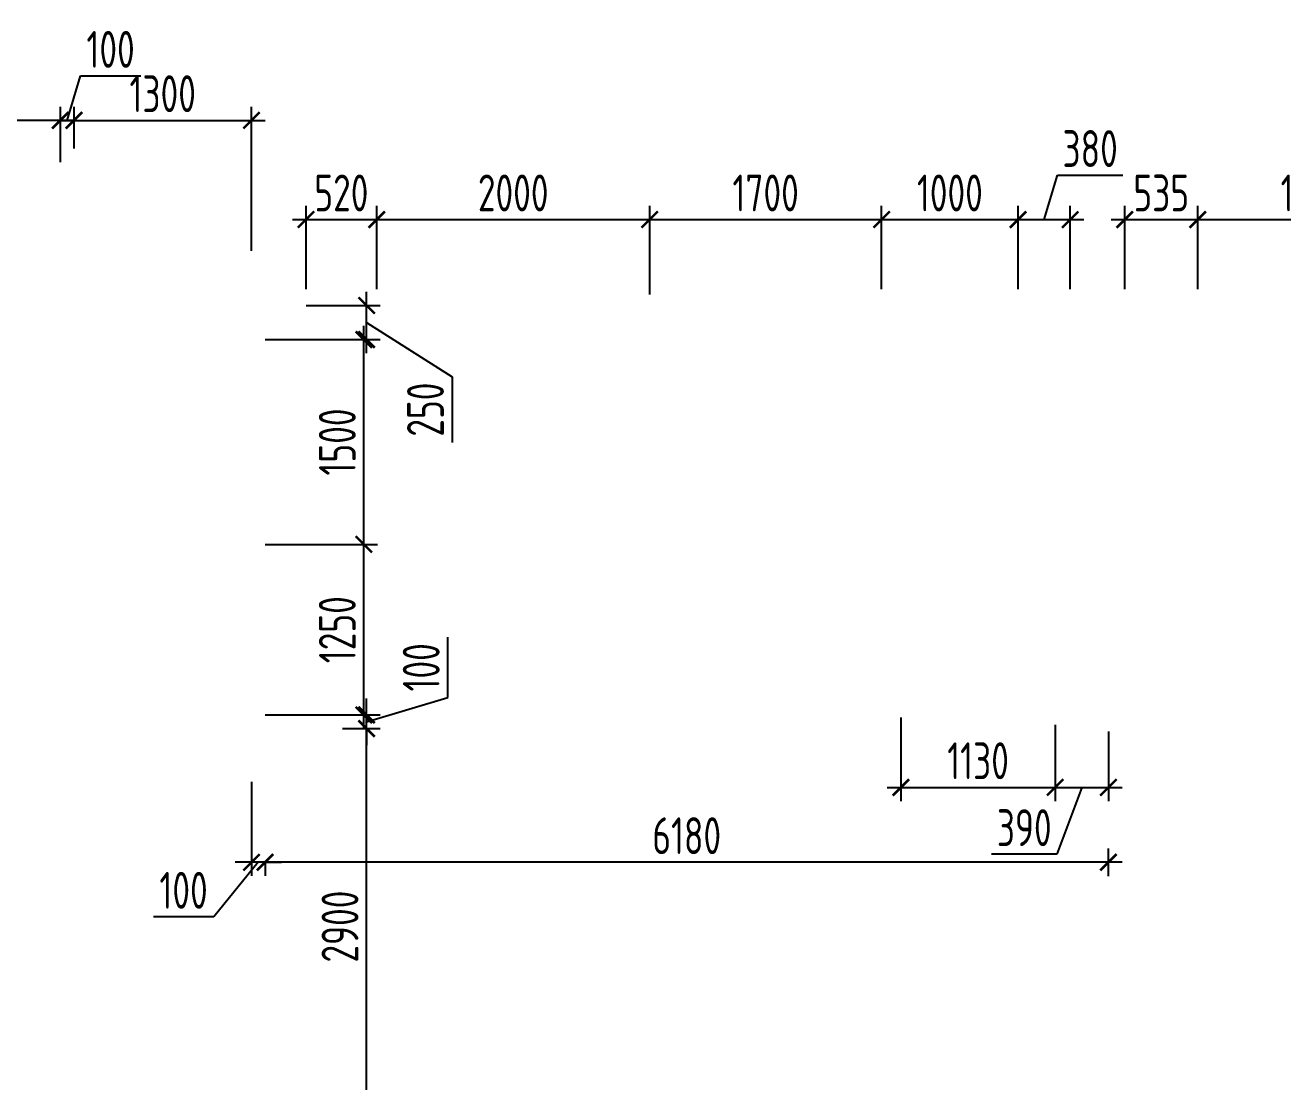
# Model space of a CAD drawing. Header units: millimetres. Extents: x -350007 to 535970, y -888 to 198380.
# Drawn here: x 61784 to 71001, y 112713 to 120454 of the extents above; entities that cross this region are included whole.
import ezdxf

# ---------------------------------------------------------------- set-up
doc = ezdxf.new("R2010")
doc.units = ezdxf.units.MM
doc.layers.add('АР_Размеры нов.', color=15, linetype='Continuous', lineweight=0)
doc.styles.add('ISOCPEUR', font='isocpeur.ttf', dxfattribs={"width": 0.7})
doc.dimstyles.new('R_100', dxfattribs={"dimtxt": 270, "dimasz": 120, "dimexe": 100, "dimexo": 0, "dimgap": 60, "dimtad": 1, "dimdec": 0, "dimrnd": 5, "dimzin": 0, "dimdsep": 46, "dimtxsty": 'ISOCPEUR', "dimblk": 'ARCHTICK', "dimcen": 0, "dimdle": 100, "dimclrd": 256, "dimclre": 256, "dimclrt": 256, "dimadec": 0, "dimazin": 0, "dimtfac": 2, "dimtdec": 0, "dimtofl": 0, "dimtmove": 1, "dimatfit": 3, "dimfxl": 1, "dimtvp": 3, "dimtolj": 1, "dimtzin": 0, "dimarcsym": 0})

# ---------------------------------------------------------------- blocks, each defined once
blk = doc.blocks.new('_ArchTick')
at = {"color": 0, "linetype": 'ByBlock', "const_width": 0.15}
blk.add_lwpolyline([(-0.5, -0.5), (0.5, 0.5)], dxfattribs=at)
blk = doc.blocks.new('*D2715')
at = {"layer": 'АР_Размеры нов.', "lineweight": -2, "ltscale": 100, "transparency": 16777216}
for p, q in [((68202.4, 115382.1), (68202.4, 114770.4)), ((69332.4, 115329.5), (69332.4, 114770.4)), ((68102.4, 114870.4), (69432.4, 114870.4))]:
    blk.add_line(p, q, dxfattribs=at)
at = {"layer": 'АР_Размеры нов.', "lineweight": -2, "ltscale": 100, "transparency": 16777216, "xscale": 120, "yscale": 120, "zscale": 120, "rotation": 180}
blk.add_blockref('_ArchTick', (68202.4, 114870.4), dxfattribs=at)
at = {"layer": 'АР_Размеры нов.', "lineweight": -2, "ltscale": 100, "transparency": 16777216, "xscale": 120, "yscale": 120, "zscale": 120}
blk.add_blockref('_ArchTick', (69332.4, 114870.4), dxfattribs=at)
at = {"layer": 'АР_Размеры нов.', "ltscale": 100, "transparency": 16777216, "insert": (68767.4, 115065.4), "char_height": 270, "attachment_point": 5, "style": 'ISOCPEUR'}
blk.add_mtext('\\A1;1130', dxfattribs=at)
blk = doc.blocks.new('*D2292')
at = {"layer": 'АР_Размеры нов.', "lineweight": -2, "ltscale": 500, "transparency": 16777216}
for p, q in [((59492.4, 119450.6), (59492.4, 119856.9)), ((62042.4, 119450.6), (62042.4, 119856.9)), ((62142.4, 119756.9), (59392.4, 119756.9))]:
    blk.add_line(p, q, dxfattribs=at)
at = {"layer": 'АР_Размеры нов.', "lineweight": -2, "ltscale": 500, "transparency": 16777216, "xscale": 120, "yscale": 120, "zscale": 120, "rotation": 180}
blk.add_blockref('_ArchTick', (59492.4, 119756.9), dxfattribs=at)
at = {"layer": 'АР_Размеры нов.', "lineweight": -2, "ltscale": 500, "transparency": 16777216, "xscale": 120, "yscale": 120, "zscale": 120}
blk.add_blockref('_ArchTick', (62042.4, 119756.9), dxfattribs=at)
at = {"layer": 'АР_Размеры нов.', "lineweight": 13, "ltscale": 500, "transparency": 16777216, "insert": (60767.4, 119951.9), "char_height": 270, "attachment_point": 5, "style": 'ISOCPEUR'}
blk.add_mtext('\\A1;2550', dxfattribs=at)
blk = doc.blocks.new('*D2422')
at = {"layer": 'АР_Размеры нов.', "lineweight": -2, "ltscale": 500, "transparency": 16777216}
for p, q in [((64286.6, 112300.7), (64286.6, 115400.7)), ((64110.9, 115300.7), (64386.6, 115300.7)), ((64110.9, 112400.7), (64386.6, 112400.7))]:
    blk.add_line(p, q, dxfattribs=at)
at = {"layer": 'АР_Размеры нов.', "lineweight": -2, "ltscale": 500, "transparency": 16777216, "xscale": 120, "yscale": 120, "zscale": 120}
for p, rotation in [((64286.6, 115300.7), 90), ((64286.6, 112400.7), 270)]:
    blk.add_blockref('_ArchTick', p, dxfattribs=dict(at, rotation=rotation))
at = {"layer": 'АР_Размеры нов.', "lineweight": 13, "ltscale": 500, "transparency": 16777216, "insert": (64091.6, 113850.7), "char_height": 270, "attachment_point": 5, "rotation": 90, "style": 'ISOCPEUR'}
blk.add_mtext('\\A1;2900', dxfattribs=at)
blk = doc.blocks.new('*D2423')
at = {"layer": 'АР_Размеры нов.', "lineweight": -2, "ltscale": 500, "transparency": 16777216}
for p, q in [((64881.6, 115529.2), (64881.6, 115970.5)), ((64286.6, 115350.7), (64881.6, 115529.2)), ((64286.6, 115400.7), (64286.6, 115520.7)), ((63542.4, 115400.7), (64386.6, 115400.7)), ((64286.6, 115300.7), (64286.6, 115400.7)), ((64110.9, 115300.7), (64386.6, 115300.7)), ((64286.6, 115300.7), (64286.6, 115180.7))]:
    blk.add_line(p, q, dxfattribs=at)
at = {"layer": 'АР_Размеры нов.', "lineweight": -2, "ltscale": 500, "transparency": 16777216, "xscale": 120, "yscale": 120, "zscale": 120}
for p, rotation in [((64286.6, 115400.7), 270), ((64286.6, 115300.7), 90)]:
    blk.add_blockref('_ArchTick', p, dxfattribs=dict(at, rotation=rotation))
at = {"layer": 'АР_Размеры нов.', "lineweight": 13, "ltscale": 500, "transparency": 16777216, "insert": (64686.6, 115749.8), "char_height": 270, "attachment_point": 5, "rotation": 90, "style": 'ISOCPEUR'}
blk.add_mtext('\\A1;100', dxfattribs=at)
blk = doc.blocks.new('*D2424')
at = {"layer": 'АР_Размеры нов.', "lineweight": -2, "ltscale": 500, "transparency": 16777216}
for p, q in [((64266.6, 115300.7), (64266.6, 116750.7)), ((63542.4, 116650.7), (64366.6, 116650.7)), ((63542.4, 115400.7), (64366.6, 115400.7))]:
    blk.add_line(p, q, dxfattribs=at)
at = {"layer": 'АР_Размеры нов.', "lineweight": -2, "ltscale": 500, "transparency": 16777216, "xscale": 120, "yscale": 120, "zscale": 120}
for p, rotation in [((64266.6, 116650.7), 90), ((64266.6, 115400.7), 270)]:
    blk.add_blockref('_ArchTick', p, dxfattribs=dict(at, rotation=rotation))
at = {"layer": 'АР_Размеры нов.', "lineweight": 13, "ltscale": 500, "transparency": 16777216, "insert": (64071.6, 116025.7), "char_height": 270, "attachment_point": 5, "rotation": 90, "style": 'ISOCPEUR'}
blk.add_mtext('\\A1;1250', dxfattribs=at)
blk = doc.blocks.new('*D2425')
at = {"layer": 'АР_Размеры нов.', "lineweight": -2, "ltscale": 500, "transparency": 16777216}
for p, q in [((64266.6, 116550.7), (64266.6, 118250.7)), ((63542.4, 118150.7), (64366.6, 118150.7)), ((63542.4, 116650.7), (64366.6, 116650.7))]:
    blk.add_line(p, q, dxfattribs=at)
at = {"layer": 'АР_Размеры нов.', "lineweight": -2, "ltscale": 500, "transparency": 16777216, "xscale": 120, "yscale": 120, "zscale": 120}
for p, rotation in [((64266.6, 118150.7), 90), ((64266.6, 116650.7), 270)]:
    blk.add_blockref('_ArchTick', p, dxfattribs=dict(at, rotation=rotation))
at = {"layer": 'АР_Размеры нов.', "lineweight": 13, "ltscale": 500, "transparency": 16777216, "insert": (64071.6, 117400.7), "char_height": 270, "attachment_point": 5, "rotation": 90, "style": 'ISOCPEUR'}
blk.add_mtext('\\A1;1500', dxfattribs=at)
blk = doc.blocks.new('*D2426')
at = {"layer": 'АР_Размеры нов.', "lineweight": -2, "ltscale": 500, "transparency": 16777216}
for p, q in [((64286.6, 118050.7), (64286.6, 118500.7)), ((63842.4, 118400.7), (64386.6, 118400.7)), ((64286.6, 118275.7), (64912.9, 117877.2)), ((63542.4, 118150.7), (64386.6, 118150.7)), ((64912.9, 117877.2), (64912.9, 117398.1))]:
    blk.add_line(p, q, dxfattribs=at)
at = {"layer": 'АР_Размеры нов.', "lineweight": -2, "ltscale": 500, "transparency": 16777216, "xscale": 120, "yscale": 120, "zscale": 120}
for p, rotation in [((64286.6, 118400.7), 90), ((64286.6, 118150.7), 270)]:
    blk.add_blockref('_ArchTick', p, dxfattribs=dict(at, rotation=rotation))
at = {"layer": 'АР_Размеры нов.', "lineweight": 13, "ltscale": 500, "transparency": 16777216, "insert": (64717.9, 117637.6), "char_height": 270, "attachment_point": 5, "rotation": 90, "style": 'ISOCPEUR'}
blk.add_mtext('\\A1;250', dxfattribs=at)
blk = doc.blocks.new('*D2427')
at = {"layer": 'АР_Размеры нов.', "lineweight": -2, "ltscale": 500, "transparency": 16777216}
for p, q in [((69332.4, 115329.5), (69332.4, 114770.4)), ((69722.4, 115280.7), (69722.4, 114770.4)), ((69232.4, 114870.4), (69822.4, 114870.4)), ((69527.4, 114870.4), (69345.2, 114380.3)), ((69345.2, 114380.3), (68866.1, 114380.3))]:
    blk.add_line(p, q, dxfattribs=at)
at = {"layer": 'АР_Размеры нов.', "lineweight": -2, "ltscale": 500, "transparency": 16777216, "xscale": 120, "yscale": 120, "zscale": 120, "rotation": 180}
blk.add_blockref('_ArchTick', (69332.4, 114870.4), dxfattribs=at)
at = {"layer": 'АР_Размеры нов.', "lineweight": -2, "ltscale": 500, "transparency": 16777216, "xscale": 120, "yscale": 120, "zscale": 120}
blk.add_blockref('_ArchTick', (69722.4, 114870.4), dxfattribs=at)
at = {"layer": 'АР_Размеры нов.', "lineweight": 13, "ltscale": 500, "transparency": 16777216, "insert": (69105.7, 114575.3), "char_height": 270, "attachment_point": 5, "style": 'ISOCPEUR'}
blk.add_mtext('\\A1;390', dxfattribs=at)
blk = doc.blocks.new('*D2428')
at = {"layer": 'АР_Размеры нов.', "lineweight": -2, "ltscale": 500, "transparency": 16777216}
for p, q in [((62092.4, 119756.9), (62189.9, 120081.9)), ((62189.9, 120081.9), (62631.2, 120081.9)), ((62042.4, 119450.6), (62042.4, 119856.9)), ((62142.4, 119550.6), (62142.4, 119856.9)), ((62042.4, 119756.9), (61922.4, 119756.9)), ((62042.4, 119756.9), (62142.4, 119756.9)), ((62142.4, 119756.9), (62262.4, 119756.9))]:
    blk.add_line(p, q, dxfattribs=at)
at = {"layer": 'АР_Размеры нов.', "lineweight": -2, "ltscale": 500, "transparency": 16777216, "xscale": 120, "yscale": 120, "zscale": 120}
blk.add_blockref('_ArchTick', (62042.4, 119756.9), dxfattribs=at)
at = {"layer": 'АР_Размеры нов.', "lineweight": -2, "ltscale": 500, "transparency": 16777216, "xscale": 120, "yscale": 120, "zscale": 120, "rotation": 180}
blk.add_blockref('_ArchTick', (62142.4, 119756.9), dxfattribs=at)
at = {"layer": 'АР_Размеры нов.', "lineweight": 13, "ltscale": 500, "transparency": 16777216, "insert": (62410.5, 120276.9), "char_height": 270, "attachment_point": 5, "style": 'ISOCPEUR'}
blk.add_mtext('\\A1;100', dxfattribs=at)
blk = doc.blocks.new('*D2429')
at = {"layer": 'АР_Размеры нов.', "lineweight": -2, "ltscale": 500, "transparency": 16777216}
for p, q in [((62142.4, 119550.6), (62142.4, 119856.9)), ((63442.4, 118800.7), (63442.4, 119856.9)), ((62042.4, 119756.9), (63542.4, 119756.9))]:
    blk.add_line(p, q, dxfattribs=at)
at = {"layer": 'АР_Размеры нов.', "lineweight": -2, "ltscale": 500, "transparency": 16777216, "xscale": 120, "yscale": 120, "zscale": 120, "rotation": 180}
blk.add_blockref('_ArchTick', (62142.4, 119756.9), dxfattribs=at)
at = {"layer": 'АР_Размеры нов.', "lineweight": -2, "ltscale": 500, "transparency": 16777216, "xscale": 120, "yscale": 120, "zscale": 120}
blk.add_blockref('_ArchTick', (63442.4, 119756.9), dxfattribs=at)
at = {"layer": 'АР_Размеры нов.', "lineweight": 13, "ltscale": 500, "transparency": 16777216, "insert": (62792.4, 119951.9), "char_height": 270, "attachment_point": 5, "style": 'ISOCPEUR'}
blk.add_mtext('\\A1;1300', dxfattribs=at)
blk = doc.blocks.new('*D2430')
at = {"layer": 'АР_Размеры нов.', "lineweight": -2, "ltscale": 500, "transparency": 16777216}
for p, q in [((63842.4, 118520.7), (63842.4, 119129.9)), ((64360.8, 118520.7), (64360.8, 119129.9)), ((63742.4, 119029.9), (64460.8, 119029.9))]:
    blk.add_line(p, q, dxfattribs=at)
at = {"layer": 'АР_Размеры нов.', "lineweight": -2, "ltscale": 500, "transparency": 16777216, "xscale": 120, "yscale": 120, "zscale": 120, "rotation": 180}
blk.add_blockref('_ArchTick', (63842.4, 119029.9), dxfattribs=at)
at = {"layer": 'АР_Размеры нов.', "lineweight": -2, "ltscale": 500, "transparency": 16777216, "xscale": 120, "yscale": 120, "zscale": 120}
blk.add_blockref('_ArchTick', (64360.8, 119029.9), dxfattribs=at)
at = {"layer": 'АР_Размеры нов.', "lineweight": 13, "ltscale": 500, "transparency": 16777216, "insert": (64101.6, 119224.9), "char_height": 270, "attachment_point": 5, "style": 'ISOCPEUR'}
blk.add_mtext('\\A1;520', dxfattribs=at)
blk = doc.blocks.new('*D2431')
at = {"layer": 'АР_Размеры нов.', "lineweight": -2, "ltscale": 500, "transparency": 16777216}
for p, q in [((64360.8, 118520.7), (64360.8, 119129.9)), ((66360.8, 118480.7), (66360.8, 119129.9)), ((64260.8, 119029.9), (66460.8, 119029.9))]:
    blk.add_line(p, q, dxfattribs=at)
at = {"layer": 'АР_Размеры нов.', "lineweight": -2, "ltscale": 500, "transparency": 16777216, "xscale": 120, "yscale": 120, "zscale": 120, "rotation": 180}
blk.add_blockref('_ArchTick', (64360.8, 119029.9), dxfattribs=at)
at = {"layer": 'АР_Размеры нов.', "lineweight": -2, "ltscale": 500, "transparency": 16777216, "xscale": 120, "yscale": 120, "zscale": 120}
blk.add_blockref('_ArchTick', (66360.8, 119029.9), dxfattribs=at)
at = {"layer": 'АР_Размеры нов.', "lineweight": 13, "ltscale": 500, "transparency": 16777216, "insert": (65360.8, 119224.9), "char_height": 270, "attachment_point": 5, "style": 'ISOCPEUR'}
blk.add_mtext('\\A1;2000', dxfattribs=at)
blk = doc.blocks.new('*D2432')
at = {"layer": 'АР_Размеры нов.', "lineweight": -2, "ltscale": 500, "transparency": 16777216}
for p, q in [((66360.8, 118480.7), (66360.8, 119129.9)), ((68060.8, 118520.7), (68060.8, 119129.9)), ((66260.8, 119029.9), (68160.8, 119029.9))]:
    blk.add_line(p, q, dxfattribs=at)
at = {"layer": 'АР_Размеры нов.', "lineweight": -2, "ltscale": 500, "transparency": 16777216, "xscale": 120, "yscale": 120, "zscale": 120, "rotation": 180}
blk.add_blockref('_ArchTick', (66360.8, 119029.9), dxfattribs=at)
at = {"layer": 'АР_Размеры нов.', "lineweight": -2, "ltscale": 500, "transparency": 16777216, "xscale": 120, "yscale": 120, "zscale": 120}
blk.add_blockref('_ArchTick', (68060.8, 119029.9), dxfattribs=at)
at = {"layer": 'АР_Размеры нов.', "lineweight": 13, "ltscale": 500, "transparency": 16777216, "insert": (67210.8, 119224.9), "char_height": 270, "attachment_point": 5, "style": 'ISOCPEUR'}
blk.add_mtext('\\A1;1700', dxfattribs=at)
blk = doc.blocks.new('*D2433')
at = {"layer": 'АР_Размеры нов.', "lineweight": -2, "ltscale": 500, "transparency": 16777216}
for p, q in [((68060.8, 118520.7), (68060.8, 119129.9)), ((69060.8, 118520.7), (69060.8, 119129.9)), ((67960.8, 119029.9), (69160.8, 119029.9))]:
    blk.add_line(p, q, dxfattribs=at)
at = {"layer": 'АР_Размеры нов.', "lineweight": -2, "ltscale": 500, "transparency": 16777216, "xscale": 120, "yscale": 120, "zscale": 120, "rotation": 180}
blk.add_blockref('_ArchTick', (68060.8, 119029.9), dxfattribs=at)
at = {"layer": 'АР_Размеры нов.', "lineweight": -2, "ltscale": 500, "transparency": 16777216, "xscale": 120, "yscale": 120, "zscale": 120}
blk.add_blockref('_ArchTick', (69060.8, 119029.9), dxfattribs=at)
at = {"layer": 'АР_Размеры нов.', "lineweight": 13, "ltscale": 500, "transparency": 16777216, "insert": (68560.8, 119224.9), "char_height": 270, "attachment_point": 5, "style": 'ISOCPEUR'}
blk.add_mtext('\\A1;1000', dxfattribs=at)
blk = doc.blocks.new('*D2434')
at = {"layer": 'АР_Размеры нов.', "lineweight": -2, "ltscale": 500, "transparency": 16777216}
for p, q in [((69251.6, 119029.9), (69349.1, 119354.9)), ((69349.1, 119354.9), (69828.2, 119354.9)), ((69060.8, 118520.7), (69060.8, 119129.9)), ((69442.4, 118520.7), (69442.4, 119129.9)), ((68960.8, 119029.9), (69542.4, 119029.9))]:
    blk.add_line(p, q, dxfattribs=at)
at = {"layer": 'АР_Размеры нов.', "lineweight": -2, "ltscale": 500, "transparency": 16777216, "xscale": 120, "yscale": 120, "zscale": 120, "rotation": 180}
blk.add_blockref('_ArchTick', (69060.8, 119029.9), dxfattribs=at)
at = {"layer": 'АР_Размеры нов.', "lineweight": -2, "ltscale": 500, "transparency": 16777216, "xscale": 120, "yscale": 120, "zscale": 120}
blk.add_blockref('_ArchTick', (69442.4, 119029.9), dxfattribs=at)
at = {"layer": 'АР_Размеры нов.', "lineweight": 13, "ltscale": 500, "transparency": 16777216, "insert": (69588.7, 119549.9), "char_height": 270, "attachment_point": 5, "style": 'ISOCPEUR'}
blk.add_mtext('\\A1;380', dxfattribs=at)
blk = doc.blocks.new('*D2435')
at = {"layer": 'АР_Размеры нов.', "lineweight": -2, "ltscale": 500, "transparency": 16777216}
for p, q in [((69842.4, 118520.7), (69842.4, 119129.9)), ((70377.4, 118520.7), (70377.4, 119129.9)), ((69742.4, 119029.9), (70477.4, 119029.9))]:
    blk.add_line(p, q, dxfattribs=at)
at = {"layer": 'АР_Размеры нов.', "lineweight": -2, "ltscale": 500, "transparency": 16777216, "xscale": 120, "yscale": 120, "zscale": 120, "rotation": 180}
blk.add_blockref('_ArchTick', (69842.4, 119029.9), dxfattribs=at)
at = {"layer": 'АР_Размеры нов.', "lineweight": -2, "ltscale": 500, "transparency": 16777216, "xscale": 120, "yscale": 120, "zscale": 120}
blk.add_blockref('_ArchTick', (70377.4, 119029.9), dxfattribs=at)
at = {"layer": 'АР_Размеры нов.', "lineweight": 13, "ltscale": 500, "transparency": 16777216, "insert": (70109.9, 119224.9), "char_height": 270, "attachment_point": 5, "style": 'ISOCPEUR'}
blk.add_mtext('\\A1;535', dxfattribs=at)
blk = doc.blocks.new('*D2436')
at = {"layer": 'АР_Размеры нов.', "lineweight": -2, "ltscale": 500, "transparency": 16777216}
for p, q in [((70377.4, 118520.7), (70377.4, 119129.9)), ((72077.4, 118520.7), (72077.4, 119129.9)), ((70277.4, 119029.9), (72177.4, 119029.9))]:
    blk.add_line(p, q, dxfattribs=at)
at = {"layer": 'АР_Размеры нов.', "lineweight": -2, "ltscale": 500, "transparency": 16777216, "xscale": 120, "yscale": 120, "zscale": 120, "rotation": 180}
blk.add_blockref('_ArchTick', (70377.4, 119029.9), dxfattribs=at)
at = {"layer": 'АР_Размеры нов.', "lineweight": -2, "ltscale": 500, "transparency": 16777216, "xscale": 120, "yscale": 120, "zscale": 120}
blk.add_blockref('_ArchTick', (72077.4, 119029.9), dxfattribs=at)
at = {"layer": 'АР_Размеры нов.', "lineweight": 13, "ltscale": 500, "transparency": 16777216, "insert": (71227.4, 119224.9), "char_height": 270, "attachment_point": 5, "style": 'ISOCPEUR'}
blk.add_mtext('\\A1;1700', dxfattribs=at)
blk = doc.blocks.new('*D2543')
at = {"layer": 'АР_Размеры нов.', "lineweight": -2, "ltscale": 500, "transparency": 16777216}
for p, q in [((69722.4, 114220.9), (69722.4, 114421.5)), ((69822.4, 114321.5), (63442.4, 114321.5)), ((63542.4, 114328.7), (63542.4, 114221.5))]:
    blk.add_line(p, q, dxfattribs=at)
at = {"layer": 'АР_Размеры нов.', "lineweight": -2, "ltscale": 500, "transparency": 16777216, "xscale": 120, "yscale": 120, "zscale": 120, "rotation": 180}
blk.add_blockref('_ArchTick', (63542.4, 114321.5), dxfattribs=at)
at = {"layer": 'АР_Размеры нов.', "lineweight": -2, "ltscale": 500, "transparency": 16777216, "xscale": 120, "yscale": 120, "zscale": 120}
blk.add_blockref('_ArchTick', (69722.4, 114321.5), dxfattribs=at)
at = {"layer": 'АР_Размеры нов.', "lineweight": 13, "ltscale": 500, "transparency": 16777216, "insert": (66632.4, 114516.5), "char_height": 270, "attachment_point": 5, "style": 'ISOCPEUR'}
blk.add_mtext('\\A1;6180', dxfattribs=at)
blk = doc.blocks.new('*D2544')
at = {"layer": 'АР_Размеры нов.', "lineweight": -2, "ltscale": 500, "transparency": 16777216}
for p, q in [((63442.4, 114910.3), (63442.4, 114221.5)), ((63492.4, 114321.5), (63165.9, 113921.5)), ((63442.4, 114321.5), (63322.4, 114321.5)), ((63542.4, 114321.5), (63442.4, 114321.5)), ((63542.4, 114328.7), (63542.4, 114221.5)), ((63542.4, 114321.5), (63662.4, 114321.5)), ((63165.9, 113921.5), (62724.6, 113921.5))]:
    blk.add_line(p, q, dxfattribs=at)
at = {"layer": 'АР_Размеры нов.', "lineweight": -2, "ltscale": 500, "transparency": 16777216, "xscale": 120, "yscale": 120, "zscale": 120}
blk.add_blockref('_ArchTick', (63442.4, 114321.5), dxfattribs=at)
at = {"layer": 'АР_Размеры нов.', "lineweight": -2, "ltscale": 500, "transparency": 16777216, "xscale": 120, "yscale": 120, "zscale": 120, "rotation": 180}
blk.add_blockref('_ArchTick', (63542.4, 114321.5), dxfattribs=at)
at = {"layer": 'АР_Размеры нов.', "lineweight": 13, "ltscale": 500, "transparency": 16777216, "insert": (62945.2, 114116.5), "char_height": 270, "attachment_point": 5, "style": 'ISOCPEUR'}
blk.add_mtext('\\A1;100', dxfattribs=at)

msp = doc.modelspace()

# ---------------------------------------------------------------- dimensions: what is measured, and where the dimension line sits
at = {"layer": 'АР_Размеры нов.', "lineweight": 13, "ltscale": 500}
for base, p1, p2, picture, middle in [((62142.4, 119756.9), (62042.4, 119450.6), (62142.4, 119550.6), '*D2428', (62249.9, 120276.9)), ((59492.4, 119756.9), (62042.4, 119450.6), (59492.4, 119450.6), '*D2292', (60767.4, 119951.9)), ((63442.4, 119756.9), (62142.4, 119550.6), (63442.4, 118800.7), '*D2429', (62792.4, 119951.9)), ((69442.4, 119029.9), (69060.8, 118520.7), (69442.4, 118520.7), '*D2434', (69409.1, 119549.9)), ((64360.8, 119029.9), (63842.4, 118520.7), (64360.8, 118520.7), '*D2430', (64101.6, 119224.9)), ((66360.8, 119029.9), (64360.8, 118520.7), (66360.8, 118480.7), '*D2431', (65360.8, 119224.9)), ((68060.8, 119029.9), (66360.8, 118480.7), (68060.8, 118520.7), '*D2432', (67210.8, 119224.9)), ((69060.8, 119029.9), (68060.8, 118520.7), (69060.8, 118520.7), '*D2433', (68560.8, 119224.9)), ((70377.4, 119029.9), (69842.4, 118520.7), (70377.4, 118520.7), '*D2435', (70109.9, 119224.9)), ((72077.4, 119029.9), (70377.4, 118520.7), (72077.4, 118520.7), '*D2436', (71227.4, 119224.9)), ((63542.4, 114321.5), (69722.4, 114220.9), (63542.4, 114328.7), '*D2543', (66632.4, 114516.5))]:
    dim = msp.add_linear_dim(base=base, p1=p1, p2=p2, dimstyle='R_100', override={"dimpost": '\\X'}, dxfattribs=at)
    dim.commit()
    dim.dimension.update_dxf_attribs({"geometry": picture, "text_midpoint": middle})
dim = msp.add_linear_dim(base=(64286.6, 118400.7), p1=(63542.4, 118150.7), p2=(63842.4, 118400.7), angle=90, dimstyle='R_100', override={"dimpost": '\\X'}, dxfattribs=at)
dim.commit()
dim.dimension.update_dxf_attribs({"geometry": '*D2426', "text_midpoint": (64912.9, 117817.2), "dimtype": 160})
for base, p1, p2, picture, middle in [((64266.6, 118150.7), (63542.4, 116650.7), (63542.4, 118150.7), '*D2425', (64071.6, 117400.7)), ((64266.6, 116650.7), (63542.4, 115400.7), (63542.4, 116650.7), '*D2424', (64071.6, 116025.7)), ((64286.6, 115400.7), (64110.9, 115300.7), (63542.4, 115400.7), '*D2423', (64686.6, 115589.2)), ((64286.6, 115300.7), (64110.9, 112400.7), (64110.9, 115300.7), '*D2422', (64091.6, 113850.7))]:
    dim = msp.add_linear_dim(base=base, p1=p1, p2=p2, angle=90, dimstyle='R_100', override={"dimpost": '\\X'}, dxfattribs=at)
    dim.commit()
    dim.dimension.update_dxf_attribs({"geometry": picture, "text_midpoint": middle})
at = {"layer": 'АР_Размеры нов.', "ltscale": 100}
dim = msp.add_linear_dim(base=(69332.4, 114870.4), p1=(68202.4, 115382.1), p2=(69332.4, 115329.5), dimstyle='R_100', override={"dimpost": '\\X', "dimfxl": 2.5, "dimarcsym": 2}, dxfattribs=at)
dim.commit()
dim.dimension.update_dxf_attribs({"geometry": '*D2715', "text_midpoint": (68767.4, 115065.4)})
at = {"layer": 'АР_Размеры нов.', "lineweight": 13, "ltscale": 500}
for base, p1, p2, override, picture, middle in [((69722.4, 114870.4), (69332.4, 115329.5), (69722.4, 115280.7), {"dimpost": '\\X', "dimfxl": 2.5, "dimarcsym": 2}, '*D2427', (69285.2, 114380.3)), ((63442.4, 114321.5), (63542.4, 114328.7), (63442.4, 114910.3), {"dimpost": '\\X'}, '*D2544', (63105.9, 113921.5))]:
    dim = msp.add_linear_dim(base=base, p1=p1, p2=p2, dimstyle='R_100', override=override, dxfattribs=at)
    dim.commit()
    dim.dimension.update_dxf_attribs({"geometry": picture, "text_midpoint": middle, "dimtype": 160})

doc.saveas('drawing.dxf')
